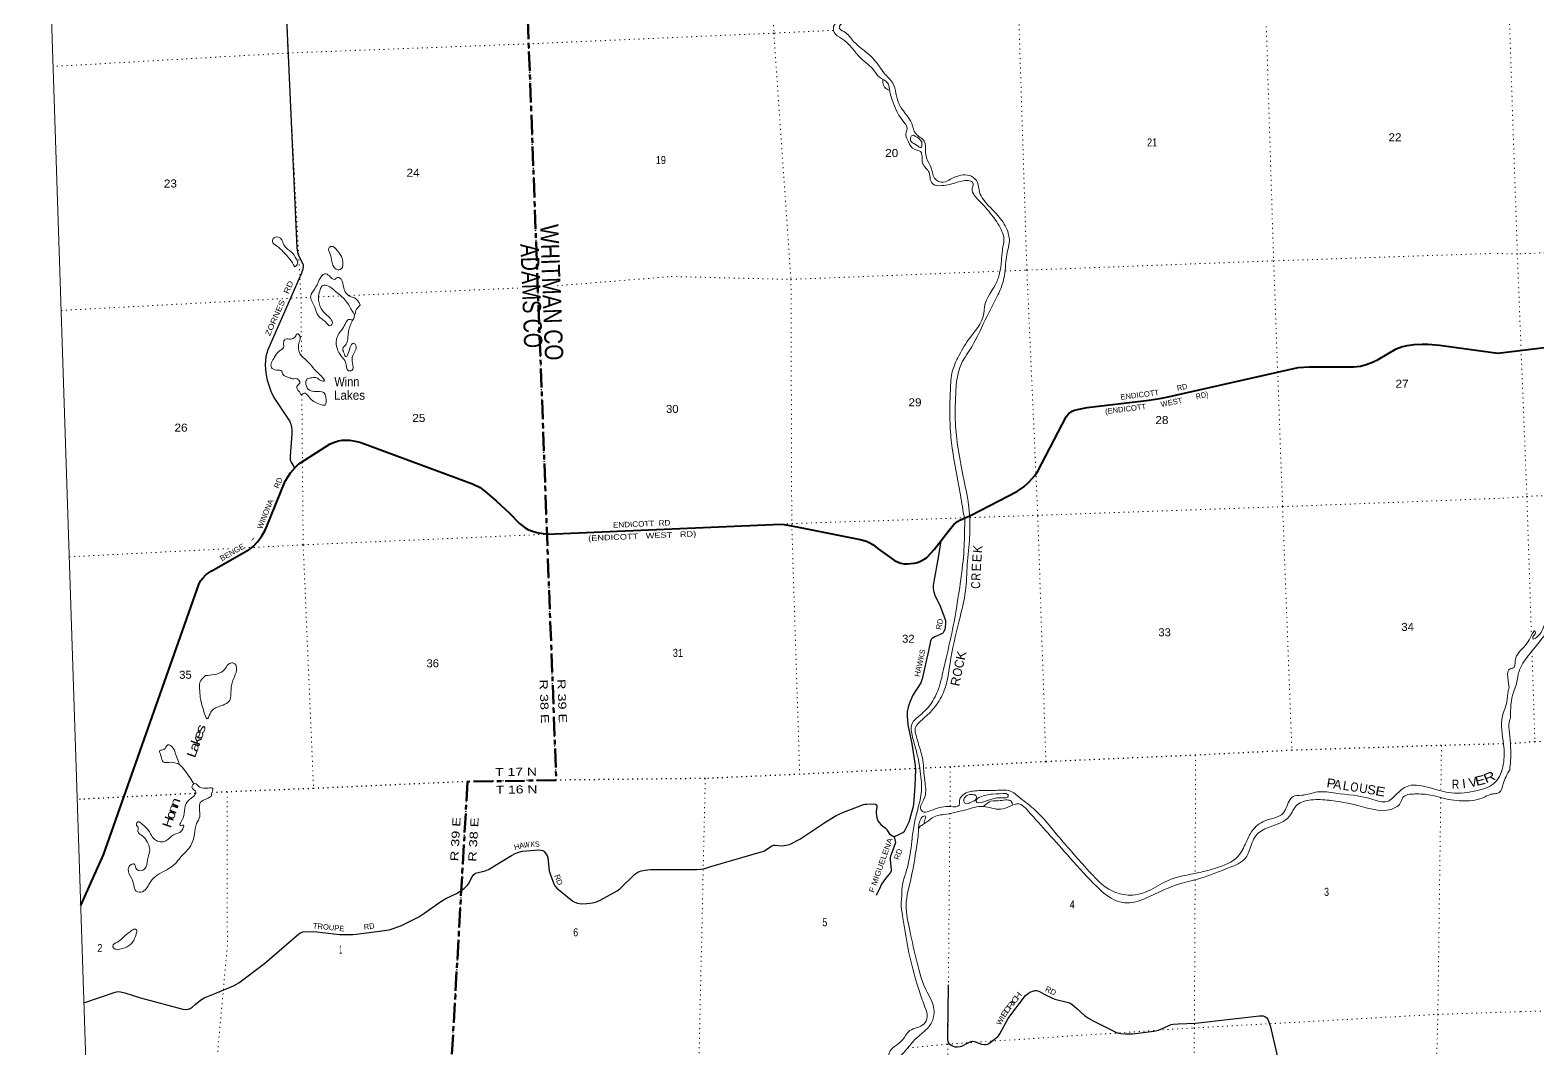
# Model space of a CAD drawing. Header units: feet. Extents: x 751810 to 1010326, y -353855 to -161247.
# Drawn here: x 751810 to 784770, y -207545 to -185271 of the extents above; entities that cross this region are included whole.
import ezdxf
from ezdxf.enums import TextEntityAlignment as Align

# ---------------------------------------------------------------- set-up
doc = ezdxf.new("R2010")
doc.units = ezdxf.units.FT
doc.header["$LTSCALE"] = 70
doc.linetypes.add('DOTTED', pattern=[1.5, 0.3, -1.2])
doc.linetypes.add('LONG_DASH_SHORT_DASH', pattern=[9.9, 6, -1.2, 1.5, -1.2])
for name, color, linetype, lineweight in [('11', 7, 'LONG_DASH_SHORT_DASH', 60), ('26', 7, 'Continuous', 40), ('29', 7, 'Continuous', 25), ('39', 7, 'Continuous', 13), ('4', 7, 'Continuous', 13), ('6', 7, 'DOTTED', 25), ('7', 7, 'DOTTED', 13)]:
    doc.layers.add(name, color=color, linetype=linetype, lineweight=lineweight)
for name, color, linetype in [('12', 7, 'Continuous'), ('27', 7, 'Continuous'), ('30', 7, 'Continuous'), ('41', 7, 'Continuous')]:
    doc.layers.add(name, color=color, linetype=linetype)

msp = doc.modelspace()

# ---------------------------------------------------------------- linework, layer by layer
at = {"layer": '11'}
msp.add_lwpolyline([(762144.82, -170505.4), (763310.56, -201669.88), (761370.87, -201703.89), (761015.41, -207920.15), (760995.91, -216405.26)], dxfattribs=at)
at = {"layer": '26'}
for points in [[(783896.74, -192336.06), (786238.76, -192052.74), (786433.9, -191980.91), (786644.93, -191826.12), (788940.51, -189236.62), (789235.3, -188980.89), (789394.06, -188869.47), (789651.3, -188727.46), (789833.14, -188660.89), (789992.81, -188607.64), (790210.13, -188554.38), (790445.69, -188524.65), (792263.92, -188466.1)], [(752916.31, -204409.14), (753189.1, -203802.51), (753412.73, -203306.05), (755494.57, -197388.94), (755532.95, -197312.23), (755581.82, -197252.01), (755660.34, -197176.55), (755767.13, -197098.65), (756598, -196628.01), (756641.4, -196595.77), (756691.74, -196555.69), (756781.02, -196462.63), (756868.43, -196341.88), (756949.77, -196200.97), (756978.35, -196141.43), (757387.24, -195131.78), (757446.81, -195031.28), (757501.68, -194953.94), (757607.07, -194825.69), (757661.18, -194777.11), (757719.64, -194735.39), (758370.97, -194319.35), (758461.77, -194278.84), (758548.07, -194250.05), (758630.25, -194233.61), (758700.44, -194233.02), (758790.51, -194237.72), (758950.31, -194267.34), (759041.17, -194287.06), (761478.39, -195187.55), (761644.34, -195267.7), (761757.51, -195358.06), (761997.3, -195565.73), (762286.66, -195832.61), (762508.85, -196060.83), (762630.54, -196155.83), (762692.18, -196188.72), (762767.61, -196219.74), (762889.42, -196254.51), (763118.8, -196291.91), (768053.46, -196078.04), (768237.52, -196075.65), (768292.52, -196078.39), (768609.2, -196135.28), (769955.3, -196407.25), (770090.76, -196445.71), (770167.95, -196482.71), (770230.47, -196519.72), (770347.77, -196615.32), (770709.04, -196864.39), (770783.68, -196903), (770842.74, -196927.18), (770906.43, -196941.16), (770979.96, -196940.48), (771132.44, -196928.83), (771174.26, -196920.46), (771206.4, -196908.27), (771271.83, -196879.19), (771366.66, -196834.26), (771403.77, -196808.99), (771430.37, -196784.85), (771571.37, -196626.5), (771926.37, -196165.16), (772011.8, -196073.6), (772081.65, -196016.54), (772135.07, -195983.14), (772381.72, -195874.55), (773396.23, -195353.25), (773530.14, -195257.42), (773644.72, -195152.09), (773776.69, -195006.61), (773840.18, -194915.97), (774458.82, -193727.88), (774508.48, -193664.16), (774586.2, -193604.52), (774643.73, -193583.97), (774703.11, -193566.94), (774915.09, -193525.67), (776273.2, -193358.54), (776499.53, -193327.72), (776619.47, -193304.01), (779533.64, -192646.5), (779767.85, -192631.37), (779986.82, -192632.2), (780748.2, -192634.24), (780895.84, -192619.77), (781016.21, -192583.59), (781154.71, -192533.43), (781276.81, -192472.73), (781671.21, -192239.92), (781791.64, -192192.16), (781916.54, -192163.64), (782066.95, -192142.82), (782241.32, -192135.79), (782366.92, -192134.59), (782623.57, -192160.93), (783896.74, -192336.06)]]:
    msp.add_lwpolyline(points, dxfattribs=at)
at = {"layer": '29'}
for points in [[(757213.65, -180639.29), (757640.3, -190031.68), (757657.13, -190124.95), (757685.22, -190212.08), (757764.51, -190369.38), (757775.24, -190404.3), (757775.29, -190433.71), (757767.19, -190500.99), (757739.45, -190587.92), (757002.33, -192262.65), (756961.89, -192405.37), (756949.07, -192586.74), (756959.21, -192770.67), (756990.32, -192926.59), (757071.96, -193162.82), (757136.55, -193300.09), (757483.16, -193829.89), (757509.51, -193888.04), (757522.44, -193949.93), (757530.98, -194008.91), (757528.54, -194101.06), (757490.72, -194587.75), (757490.98, -194634.53), (757496.09, -194664.3), (757504.14, -194689.82), (757514.88, -194718.02), (757535.01, -194754.28), (757592.26, -194838.99)], [(771718.62, -196435.14), (771659.8, -196799.31), (771564.01, -197326.2), (771552.76, -197417.37), (771552.76, -197481.84), (771563.5, -197554.36), (771584.11, -197624.22), (771711.05, -197877.19), (771817.32, -198179.08), (771821.21, -198205.72), (771821.21, -198236.61), (771810.47, -198325.26), (771802.4, -198367.06), (771786.31, -198421.96), (771771.54, -198447.47), (771753.02, -198465.13), (771584.82, -198535.95), (771550.08, -198554.91), (771525.92, -198575.06), (771508.47, -198596.55), (771493.39, -198633.07), (771449.13, -198845.99), (771313.86, -199453.4), (771297.76, -199499.06), (771279.89, -199542.16), (771109.05, -199810.72), (771037.37, -199966.43), (771002.04, -200071.63), (770983.68, -200173.26), (770983.68, -200269.96), (770996.49, -200457.04), (771087.92, -200876.31), (771160.72, -201346.48), (771163.53, -201435.7), (771146.97, -201798.66), (771117.9, -202202.57), (771113.11, -202247.33), (771032.98, -202539.82), (771025.28, -202566.53), (771017.23, -202587.33), (770919.25, -202790.13), (770906.09, -202805.26), (770884.35, -202822.36), (770854.81, -202838.49), (770777.78, -202871.04), (770700.96, -202909.73)], [(768898.8, -202782.15), (769183.15, -202594.72), (769432.09, -202445.65), (769587.78, -202373.13), (769765.73, -202305.64), (770028.02, -202203.91), (770056.2, -202198.54), (770096.95, -202194.38), (770250.82, -202190.48), (770281.69, -202194.52), (770301.82, -202203.91), (770307.5, -202209.22), (770317.93, -202222.71), (770317.93, -202252.26), (770305.85, -202357.02), (770306.26, -202384.74), (770312.56, -202448.34), (770320.61, -202488.63), (770334.03, -202535.64), (770344.77, -202558.47), (770372.11, -202598.91), (770406.51, -202637.71), (770509.51, -202720.5), (770532.68, -202741.79), (770540.73, -202753.21), (770580.3, -202821.58), (770599.78, -202844.53), (770623.94, -202864.68), (770700.96, -202909.73)], [(752986.55, -206536.05), (753668.61, -206303.62), (753729.96, -206293.35), (753783.65, -206296.03), (753877.22, -206320.53), (754218.51, -206432.92), (755144.61, -206677.45), (755209.04, -206685.51), (755261.98, -206680.83), (755305.68, -206664.02), (755351.31, -206637.16), (755419.3, -206578.01), (755533.84, -206481.37), (755595.58, -206443.77), (755651.16, -206418.84), (755868.92, -206330.62), (756258.62, -206164.43), (756323.05, -206132.19), (756371.03, -206100.06), (756934.11, -205682.38), (757685.06, -205034.02), (757716.22, -205009.44), (757769.91, -204987.95), (757837.76, -204981.75), (758074.09, -204987.87), (758571.91, -205041.83), (758728.22, -205047.05), (758862.44, -205044.36), (758936.03, -205036.65), (759555, -204955.73), (759657.01, -204939.61), (759771.1, -204906.59), (759925.45, -204848.29), (760060.05, -204786.31), (760303.94, -204657.58), (760440.84, -204571.63), (760768.31, -204334.7), (760899.87, -204257.37), (761127.51, -204148.1), (761294.47, -204039.8), (761326.68, -204012.94), (761364.97, -203974.66), (761396.47, -203929.67), (761458.49, -203806.89), (761509.22, -203733.6), (761547.76, -203703.77), (761758.51, -203652.05), (761828.65, -203623.47), (762333.77, -203314.74), (762413.84, -203276.97), (762494.37, -203247.43), (762572.22, -203225.94), (762659.27, -203213.71), (762929.24, -203196.4), (762977.56, -203199.08), (763009.77, -203207.14), (763032.59, -203217.88), (763052.72, -203236.69), (763084.93, -203279.66), (763109.09, -203321.3), (763123.71, -203365.35), (763154.73, -203650.34), (763181.99, -203743.09), (763259.42, -203940.43), (763286.26, -203988.77), (763321.93, -204032.04), (763675.49, -204313.78), (763715.76, -204335.27), (763775.07, -204357.43), (763855.34, -204372.88), (763981.51, -204370.19), (764104.99, -204354.08), (764192.59, -204328.7), (764271.42, -204294.98), (764644.54, -204088.16), (764701.22, -204043.52), (765028.81, -203724.58), (765095.51, -203682.57), (765169.07, -203656.48), (765253.89, -203636.91), (765368.36, -203625.22), (766384, -203623.47), (766468.88, -203615.51), (766561.17, -203599.3), (766691.52, -203559.45), (767820.13, -203231.31), (767861.74, -203216.54), (767882.75, -203204.54), (768026.83, -203107.75), (768059.04, -203094.33), (768085.8, -203090.47), (768246.3, -203104.56), (768295.27, -203102.39), (768338.22, -203094.32), (768402.64, -203078.21), (768441.32, -203063.32), (768632.59, -202957.62), (768898.8, -202782.15)], [(770700.96, -202909.73), (770721.95, -203005.02), (770725.97, -203031.88), (770722.81, -203058.01), (770674.09, -203180.27), (770617.26, -203330.03), (770609.12, -203367.49), (770609.2, -203405.24), (770628.31, -203558.64), (770632.02, -203622.81), (770629.34, -203653.7), (770623.97, -203672.5), (770615.76, -203686.03), (770511.36, -203821.81), (770423.98, -203943.79), (770395.9, -203992.15), (770301.2, -204190.21)], [(771881.08, -206144.01), (771865.31, -207263.06), (771862.45, -207337.67), (771868.18, -207383.58), (771900.33, -207435.65), (771944.7, -207467.25), (771987.65, -207488.74), (772027.92, -207499.48), (772084.25, -207501.6), (772143.34, -207496.8), (772180.92, -207483.36), (772284.4, -207427.95), (772358.1, -207389.35), (772379.57, -207382.63), (772409.2, -207380.41), (772454.73, -207386.67), (772605.07, -207444.04), (772664.12, -207453.82), (772697.68, -207453.82), (772735.18, -207444.78), (772764.79, -207428.3), (772947.33, -207292.65), (772978.37, -207261.11), (773010.41, -207220.13), (773191.61, -206884.38), (773224.95, -206833.29), (773572.8, -206378.05), (773605.02, -206348.51), (773633.62, -206330.76), (773684.21, -206300.16), (773731.18, -206281.35), (773770.11, -206270.61), (773810.09, -206269.81), (773841.25, -206275.98), (773878.82, -206292.09), (773975.47, -206348.51), (774175.13, -206446.15), (774213.04, -206461.33), (774508.33, -206535.19), (774562.43, -206557.38), (774592.89, -206578.17), (774691.33, -206661.02), (774859.65, -206816.11), (774948.57, -206877.67), (775050.99, -206934.32), (775561.97, -207186.57), (775602.23, -207200), (775654.89, -207209.5), (775755.24, -207218.81), (775909.28, -207217.18), (776378.03, -207157.03), (776479.43, -207134.16), (776579.35, -207095.24), (776718.7, -207027.25), (776753.84, -207014.66), (776799.48, -207006.6), (776906.05, -206998.3), (777285.9, -206982.63), (778683.93, -206823.95), (778764.46, -206826.63), (778798.99, -206835.41), (778842.31, -206866.92), (778866.47, -206904.53), (778916.52, -207036.16), (779763.06, -210686.52)]]:
    msp.add_lwpolyline(points, dxfattribs=at)
at = {"layer": '39'}
for points in [[(769588.44, -170268.59), (769737.85, -170546.51), (769669.11, -170679.21), (769474.79, -170924.01), (769324.02, -171292.41), (769242.42, -171469.74), (769166.95, -171650.92), (769179.37, -171960.52), (769211.33, -172323.94), (769224.27, -172504.72), (769144.64, -172754.44), (768900.14, -173149.55), (768539.26, -173402.93), (767988.54, -173695.7), (767761.78, -174003.79), (767688.22, -174255.36), (767582.48, -174505.8), (767446.93, -174694.66), (767313.02, -174943.85), (767356.86, -175226.43), (767467.59, -175382.41), (767617.42, -175646), (767847.06, -175740.36), (767987.38, -175875.4), (768279.03, -176181.41), (768467.06, -176371.5), (768810.94, -176454.7), (769058.27, -176534.49), (769293.4, -176683.04), (769521.29, -176638.58), (769675.84, -176557.88), (769847.36, -176657.86), (770303.76, -176814.46), (770688.05, -177053.54), (770959.01, -177263.5), (771034.15, -177515.04), (771013.68, -177797.37), (770950.48, -177986.27), (770718.92, -178191.84), (770336.77, -178475.98), (769931.98, -178666.15), (769574.48, -179044.22), (769228.56, -179478.33), (769099.38, -179828.02), (769139.96, -180064.4), (769328.58, -180276.62), (769573.39, -180559.75), (769932.99, -180851.83), (770355.75, -181027.47), (770646.06, -181061.81), (770699.57, -181108.65), (770734.67, -181365.31), (770769.76, -181547.5), (770916.41, -181619.97), (771047.86, -181650.6), (771154.92, -181893.22), (771258.77, -182461.97), (771271.03, -182765.54), (771174.39, -182907.05), (770971.93, -183148.05), (770820.81, -183355.45), (770731.64, -183402.16), (770520.03, -183379.76), (770331.88, -183481.5), (770160.47, -183755.87), (770144.71, -183989.76), (770149.73, -184174.79), (770110.69, -184439.5), (770030.13, -184655.04), (769747.24, -184894.21), (769546.06, -184960.08), (769468.9, -185078.92), (769390.65, -185157.54), (769384.86, -185314.68), (769549.33, -185451.07), (769971.09, -185886.36), (770261.81, -186158.18), (770376.24, -186301.98), (770550.25, -186420), (770603.63, -186609.74), (770654.94, -186797.53), (770873.78, -187234.33), (770979.58, -187430.69), (770954.47, -187542.07), (771009.31, -187711.65), (771146.48, -187878.98), (771272.34, -187925.86), (771308.78, -188083.86), (771327.85, -188194.03), (771461.66, -188385.6), (771487.84, -188535.84)], [(768400.51, -176103.99), (768546.09, -176099.65), (768744.96, -176170.7), (769069.13, -176194.06), (769509.13, -176264.57), (769716.9, -176367.58), (769801.69, -176455.83), (770135.71, -176619.8), (770524.6, -176806.42), (771141.04, -177306.84), (771168.55, -177654.27), (771130.82, -177967.26), (770991.2, -178154.21), (770587.13, -178445), (770086.99, -178750.48), (769837.96, -178904.2), (769593.18, -179214.78), (769297.55, -179577.07), (769225.25, -179874.9), (769363.08, -180140.83), (769764.37, -180488.12), (770063.72, -180781.85), (770611.13, -180885.65), (770940.84, -180890.74), (771007.15, -180816.47), (771105.07, -180870.15), (771418.96, -181107.13), (771511.96, -181350.13), (771498.24, -181437.04), (771419.1, -181334.55), (771253.37, -181077.43), (771033.5, -180972.74), (770836, -181026.43), (770803.18, -181075.63), (770840.93, -181281.9), (770851.7, -181456.7), (770940.76, -181480.44), (771057.83, -181499.38), (771216.23, -181708.4), (771301.38, -182106.58), (771335.31, -182542.39), (771355.86, -182781.34), (771260.25, -182961.06), (771012.86, -183249.57), (770800.42, -183492.86), (770615.47, -183564.33), (770442.84, -183645.52), (770316.51, -183803.94), (770251.48, -184073.39), (770217.93, -184392.3), (770205.04, -184583.85), (770095.97, -184711.61), (769838.65, -185004.43), (769661.78, -185077.68), (769566.43, -185118.52), (769503.97, -185186.65), (769498.82, -185218.99), (769595.55, -185302.89), (769812.4, -185518.36), (770271.6, -185926.46), (770480.32, -186212.6), (770667.05, -186428.89), (770797.69, -186874.14), (771080.84, -187311.2), (771169.28, -187534.2), (771356.71, -187702.17), (771384.52, -187912.73), (771406.74, -188065.08), (771507.12, -188283.73), (771602.3, -188532.71), (771692.29, -188590.63), (772017.1, -188489.19), (772386.26, -188467.04), (772518.48, -188600.28), (772564.43, -188812.37), (772649.23, -188975.09), (772964.11, -189322.73), (773167.62, -189639.19), (773215.48, -189921.66), (773170.84, -190128.17), (773140.31, -190336.3), (773118.85, -190582.43), (773077.8, -190772.74), (772966.96, -191057.53), (772728.44, -191524.93), (772392.86, -192192.21), (772171.69, -192558.51), (772079.31, -192856.88), (772041.05, -193298.69), (772034.23, -193787.95), (772079.51, -194346.22)], [(801251.51, -185713), (801176.26, -185868.52), (801175.61, -186212.69), (801195.63, -186755.41), (801235.11, -186854.7), (801263.87, -187054.98), (801218.42, -187078.66), (801218.62, -187084.69), (801248.59, -187200.4), (801393.11, -187678.52), (801509.69, -187920.09), (801607.45, -188140.17), (801634.19, -188400.9), (801658.54, -188528.87), (801758.58, -188756.92), (801950, -189497.09), (801947.64, -189607.86), (801870.66, -189711.11), (801576.19, -189864), (800977.96, -190192.25), (800375.38, -190510.58), (799672.67, -190840.36), (799391.66, -190974.69), (799063.14, -191070.37), (798390.22, -191268.33), (797915.04, -191427.36), (797578.36, -191458.92), (797069.9, -191645.25), (796598.67, -191741.76), (796144.59, -191749.13), (795296.07, -191683.36), (794761.06, -191675.37), (794350.94, -191795.97), (793864.18, -191909.11), (793650.37, -192129.7), (793501.61, -192432.62), (793499.36, -192728.55), (793631.53, -192955.5), (793720.59, -193216.13), (793794.17, -193616.15), (793850.12, -194272.36), (793867.26, -194789.01), (793741.12, -195107.26), (793228.54, -195714.36), (792662.67, -196291.07), (792545.79, -196464.09), (792522.68, -196615.82), (792551.1, -196806.05), (792547.99, -197075.85), (792473.06, -197362.17), (792221.08, -197704.81), (791823.54, -197841.08), (791331.77, -197863.83), (790448.05, -197706.67), (789743.05, -197603.83), (789490.97, -197580.19), (789289.92, -197458.21), (789156.99, -197390.27), (789008.6, -197401.35), (788440.96, -197742.65), (788425.85, -198135.61), (788634.77, -198555.18), (788802.21, -198815.16), (788852.6, -198940.24), (788782.84, -199079.47), (788583.61, -199315.67), (788247.4, -199361.3), (787725.8, -199151.6), (787087.83, -198766.72), (786797.83, -198508.9), (786352.31, -197986.67), (786076.62, -197857.17), (785736.33, -197840.55), (785488.53, -197945.57), (785187.23, -198195.3), (784680.6, -198800.19), (784443.68, -199112.14), (784341.18, -199355.12), (784301.93, -199565.76), (784242.94, -199726.76), (784168.67, -200312.36)], [(770452.8, -186350.33), (770465.32, -186474.65), (770496.92, -186528.12), (770596.74, -186586.74)], [(771302.77, -187797.83), (771300.65, -187719.39), (771234.26, -187642.71), (771091.79, -187576.16), (771057.06, -187629.44), (771077.48, -187715.42), (771198.08, -187790.62), (771279.71, -187836.7), (771302.77, -187797.83)], [(771487.84, -188535.84), (771550.86, -188636.76), (771740.66, -188669.82), (772078.33, -188598.21), (772348.77, -188566.68), (772420.2, -188606.99), (772405.62, -188736.2), (772449.76, -188881.91), (772594.8, -189042.99), (772860.34, -189349.71), (773053.98, -189672.48), (773093.78, -189806.24), (773063.05, -190080.8), (773043.27, -190314.8), (773004.45, -190587.56), (772914.55, -190829.52), (772664.6, -191393.84), (772664.65, -191395.85), (772370.9, -191975.45), (772108.93, -192393.17), (771973.18, -192722.92), (771926.24, -193140.82), (771918.19, -193807.21), (771951.53, -194295.37), (772113.83, -195240.9), (772200.09, -195753.77), (772240.06, -195968.03)], [(757597.26, -190446.58), (757657.71, -190378.51), (757630.89, -190278.61), (757516.03, -190118.72), (757367.84, -189989.94), (757322.56, -189876.45), (757266.49, -189809.55), (757141.88, -189808.93), (757105.91, -189890.42), (757194.93, -189986.6), (757343.17, -190117.4), (757484.14, -190276.58), (757597.26, -190446.58)], [(758644.94, -190397.85), (758631.24, -190263.38), (758523.98, -190087.19), (758393, -190000.19), (758337.7, -190035.92), (758369.53, -190171.91), (758430.29, -190411.76), (758533.48, -190511.59), (758626.93, -190474.82), (758644.94, -190397.85)], [(759024.65, -191283.11), (758897.73, -191123.55), (758802.43, -191091.93), (758664.71, -190904.49), (758605.36, -190716.93), (758532.04, -190680.69), (758456.77, -190720.98), (758350.22, -190645.4), (758250.51, -190599.82), (758131.51, -190731.87), (758028.48, -190933.94), (757942.15, -191085.23), (758022.67, -191312.47), (758110.67, -191519.38), (758289.79, -191677.51), (758359.7, -191735.98), (758410.77, -191692.32), (758373.52, -191578.62), (758212.58, -191424.01), (758118.12, -191201.18), (758113.11, -191090.62), (758153.25, -190940.59), (758193.29, -190861.01), (758265.31, -190848.98), (758488.01, -190983.78), (758698.18, -191175.28), (758821.89, -191365.12), (758868.31, -191446.37), (758907.55, -191485.55), (758929.47, -191404.45), (758966.09, -191347.09), (759024.65, -191283.11)], [(758854.93, -191619.82), (758883.79, -191572.74), (758903.1, -191486.46)], [(758854.93, -191619.82), (758767.98, -191600.05), (758734.72, -191633.16), (758657.94, -191766.08), (758561.24, -191905.58), (758504.49, -192035.93), (758521.72, -192226.66), (758614.99, -192405.25), (758704.88, -192533.62), (758772.15, -192716.94), (758844.33, -192710.95), (758858.1, -192551.58), (758863.66, -192386.39), (758925.61, -192151.23), (758876.38, -192114.34), (758806.43, -192202.79), (758756.42, -192359.13), (758719.74, -192414.47), (758667.02, -192323.33), (758646.44, -192231.31), (758702.71, -192157.32), (758739.01, -192087.9), (758757.99, -191972.66), (758770.95, -191857.59), (758805.72, -191731.86), (758854.6, -191619.74)], [(757731.44, -193244.48), (757818.92, -193209.89), (757913.91, -193303.9), (758132.81, -193446.86), (758256.01, -193469.66), (758273.47, -193298.11), (758228.51, -193196.7), (758014.89, -193174.35), (757888.81, -193119.43), (757836.8, -192979.96), (757868.75, -192898.59), (757970.51, -192871.66), (758076.99, -192870.76), (758161.13, -192934.88), (758239.55, -192936.77), (758193.19, -192857.53), (757998.87, -192657.55), (757851.76, -192494.51), (757715.41, -192357.35), (757672.89, -192197.5), (757690.25, -192096.4), (757708.9, -191969.09), (757655, -191908.17), (757602.58, -191976.02), (757503.48, -192027.03), (757394.99, -192027.98), (757352.34, -192085.49), (757347.69, -192210.4), (757253.38, -192289.46), (757152.39, -192419.01), (757084.21, -192646.28), (757192.27, -192703.71), (757309.45, -192726.68), (757331.33, -192792.5), (757492.37, -192876.66), (757543.17, -192897.41), (757601.13, -192885.76), (757704.54, -192993.64), (757673.06, -193018.65), (757640.07, -193061.81), (757722.86, -193224.59), (757731.44, -193244.48)], [(772079.51, -194346.22), (772201.88, -195005.03), (772324.03, -195655.8), (772352.19, -195952.89)], [(772240.06, -195968.03), (772231.83, -196479.46), (772177, -197125), (772078.37, -197785.81), (771958.08, -198463.32), (771790.81, -199186.4), (771667.4, -199674.8), (771491.72, -200013.69), (771227.66, -200280.53), (771089.12, -200433.24), (771077.92, -200612.67), (771134.88, -200860.68), (771213.29, -201158.42), (771289.29, -201663.53), (771295.78, -201902.85), (771212.42, -202311.68), (771133.01, -202643.91), (771084.44, -203001.47), (770987.53, -203577.72), (770864.35, -204074.17), (770862.2, -204217.12), (770852.18, -204366.33), (770881.63, -204637.23), (770998.85, -205328.39), (771236.85, -206249.71), (771363.14, -206608.53), (771417.77, -206844.53), (771345.77, -207005.49), (771044.15, -207146.56), (770859.32, -207370.98), (770594.89, -207623.73), (770587.42, -207793), (770656.56, -208119.17), (770763.79, -208442.28), (770940.16, -208721.25), (771037.67, -208982.24), (771044.72, -209316.14), (770992.89, -209701.97), (770772.44, -210168.87), (770743.06, -210419.24), (770692.31, -210770.82), (770572.95, -211037.73), (770608.19, -211151.49), (770533.97, -211304.46), (770291.32, -211397.63), (769950.94, -211517.61), (769713.67, -211586.48), (769484.11, -211643.06), (769258.2, -211834.39), (768880.51, -212208.98), (768531.27, -212669.34), (768225.29, -213094.3), (768112.49, -213306.7), (767921.26, -213517.2), (767541.85, -213976.37), (767492.21, -214146.79), (767468.02, -214217.89), (767371.38, -214359.4), (767118.33, -214587.69), (766896.54, -214708.47), (766767.99, -214858.9), (766671.79, -215090.96), (766521.62, -215481.48), (766350.66, -215846.41), (766310.74, -216004.48), (766334.96, -216226.48)], [(772352.19, -195952.89), (772347.09, -196357.57), (772297.02, -196956.68), (772258.35, -197531.34), (772117.39, -198187.27), (771919.59, -199118.48), (771811.55, -199654.77), (771622.62, -200024.21), (771400.14, -200267.77), (771217.86, -200437.78), (771156.44, -200544.11), (771165.19, -200644.51), (771221.01, -200850.28), (771314.35, -201179.82), (771340.54, -201404.52), (771347.61, -201517.03), (771373.64, -201735.69), (771354.69, -202074.33), (771282.71, -202309.76), (771307.84, -202347.31), (771548.16, -202316.6), (771930.17, -202249.82), (772120.12, -202214.45), (772129.22, -202105.52), (772236.07, -201969.77), (772543.62, -201898.98), (772919.3, -201894.77), (773227.08, -201906.49), (773448.15, -202055.43), (773783.11, -202328.05), (774272.29, -202878.24), (774902.77, -203599.66), (775474.98, -204099.27), (775867.17, -204185.17), (776254.5, -204092.08), (776672.48, -203869.35), (777360.96, -203691.56), (777722.08, -203595.16), (778215.38, -203334.14), (778390.09, -203033.52), (778523.84, -202778.29), (778801.25, -202559.4), (779204.69, -202393.41), (779355.26, -202091.44), (779419.89, -202029.29), (779607.99, -202000.01), (779953.7, -201928.18), (780352.34, -201955.54), (781115.32, -202079.62), (781480.53, -202134.06), (781690.98, -201965.29), (781949.62, -201795.21), (782413, -201838.92), (782880.25, -201950.94), (783449.46, -201895.16), (783840.52, -201717.43), (784014.79, -201326.25), (784020.97, -200887.34), (783994.08, -200266.17), (784092.16, -199955.56), (784121.87, -199717.26), (784145.39, -199644.88)], [(792600.65, -196057.7), (792539.26, -196146.33), (792529.02, -196201.01), (792428.47, -196321.16), (792401.01, -196462.97), (792414.89, -196760.37), (792441.83, -197087.5), (792323.26, -197331.03), (792055.49, -197621.88), (791716.26, -197697.81), (791220.68, -197666.34), (790244.33, -197504.28), (789809.81, -197374.14), (789591.73, -197405.69), (789378.89, -197292.17), (789358.48, -197282.8), (789218.99, -197259.36), (789088.73, -197271.84), (788585.57, -197435.85), (788281.13, -197651.47), (788184.44, -197948.59), (788276.84, -198249.35), (788544.33, -198677), (788691.36, -198867.23), (788724.95, -198970.74), (788630.49, -199092.69), (788434.36, -199240.23), (788191.46, -199190.12), (788041.2, -199144.91), (788007.33, -199093.73), (787863.09, -199048.32), (787820.99, -199051.76), (787608.23, -198879.87), (787182.15, -198640.75), (787030.83, -198503), (786599.29, -198038.66), (786171.55, -197749.29), (785881, -197656.52), (785508.57, -197701.37), (785063.22, -197972.09), (784873.55, -198375.02), (784785.52, -198508.82), (784659.2, -198579.53), (784663.76, -198535.1), (784715.11, -198446.81), (784703.6, -198402.93), (784651.39, -198465.08), (784472.1, -198756.96), (784276.82, -199051.39), (784220.17, -199222.37), (784210.13, -199222.71), (784145.39, -199644.88)], [(755645.67, -199382.79), (755520.64, -199531.86), (755517.69, -199719.12), (755534.7, -199901.8), (755586.07, -200091.6), (755643.24, -200273.19), (755678.96, -200330.58), (755742.23, -200218.16), (755917.02, -200068.48), (756174.31, -199922.58), (756200.54, -199704.51), (756255.97, -199451.41), (756321.35, -199268.49), (756287.41, -199128.54), (756218.42, -199104.26), (756034.08, -199272.31), (755835.57, -199362.26), (755645.67, -199382.79)], [(784154.56, -201441.18), (784173.37, -201245.45), (784148.86, -200638.31), (784147.95, -200382.73), (784168.79, -200311.95)], [(755065.37, -201322.32), (754874.77, -201280.35), (754719.82, -201272.5), (754667.86, -201135.05), (754646.79, -201024.93), (754732.54, -201000.45), (754818.27, -200901.5), (754932.42, -200960.78), (754992.95, -201118.12), (755051.17, -201265.2), (755064.18, -201321.06)], [(755392.78, -201760.21), (755306.07, -201622.79), (755193.11, -201458.83), (755062.72, -201319.49)], [(766512.08, -216219.96), (766536.92, -215823.21), (766728.43, -215326.9), (766826.02, -214998.19), (766944.53, -214848.04), (767180.71, -214738.95), (767392.94, -214487.62), (767684.44, -214121.41), (768151.16, -213547.15), (768343.59, -213380.89), (768354.49, -213338.33), (768347.76, -213312.35), (768458.94, -213114.09), (768596.54, -212852.72), (768960.48, -212416.11), (769246.72, -212078.23), (769297.72, -211958.09), (769429.1, -211837.77), (769597.34, -211817.08), (769934.47, -211725.36), (770255.2, -211547.55), (770608.45, -211457.4), (770668.03, -211357.16), (770787.28, -211086.22), (770880.95, -210687.18), (770915.04, -210313.92), (771069.83, -209945.41), (771226, -209405.79), (771239.25, -209079.38), (771120.03, -208758.61), (770874.12, -208360.78), (770753.03, -207971.63), (770739.28, -207835.14), (770865.39, -207668.68), (771195.05, -207301.43), (771452, -207069.01), (771560.46, -206844.66), (771523.23, -206509.57), (771419.27, -206307.12), (771198.83, -205663.06), (771039.01, -204956.97), (770959.75, -204405.66), (771069.95, -203800.88), (771184.86, -203147.67), (771230.23, -202745.92), (771237.38, -202639.05), (771278.45, -202523.21), (771344.92, -202454.98), (771383.19, -202457.96), (771361.6, -202551.13), (771358.84, -202597.5), (771489.46, -202523.49), (771782.09, -202420.91), (772265.59, -202317.15), (772643.48, -202246.45), (773024.86, -202304.47), (773236.03, -202236.32), (773413.55, -202187.2), (773630.93, -202348.31), (774057.85, -202825.72), (774548.99, -203373.84), (775136.85, -204005.86), (775554.96, -204306.4), (775839.57, -204352.97), (776216.42, -204244.07), (776849.96, -203967.15), (777396.42, -203813.36), (778029.15, -203580.74), (778375.33, -203378.08), (778477.87, -203157.92), (778636.3, -202849.69), (778919.31, -202689.01), (779333.28, -202466.38), (779507.24, -202212.07), (779813.76, -202103.07), (780207.83, -202110.43), (780236.05, -202113.68), (780831.88, -202224.22), (781668.93, -202263.76), (781763.03, -202176.66), (781817.93, -202052.39), (782083.04, -201972.7), (782423.28, -201995.62), (782874.3, -202102.05), (783334.81, -202113.64), (783554.45, -202061.35), (783745.15, -201979.67), (783851.25, -201964.69), (783926.96, -201940.49), (784012.3, -201753), (784154.56, -201441.18)], [(755777.48, -201962.14), (755804.87, -201860.76), (755518.52, -201824.29), (755409.8, -201742.73), (755343.71, -201825.04), (755433.06, -201933.3), (755377.28, -202025.39), (755218.71, -202180.66), (755174.4, -202399.23), (755105.34, -202594.33), (755080.93, -202657.39), (755153.27, -202657.43), (755128.22, -202770.82), (754939.85, -202864.51), (754776.67, -202997.77), (754542.91, -202973.96), (754400.96, -202778.59), (754260.38, -202633.49), (754166.59, -202583.73), (754131.75, -202632.98), (754170.08, -202712.44), (754165.96, -202782.99), (754289.99, -202910.43), (754388.63, -203064.72), (754426.15, -203188.48), (754371.96, -203413.36), (754311.15, -203616.28), (754142.58, -203624.9), (754072.93, -203502.02), (754015.08, -203517.69), (753955.45, -203615.92), (754029.45, -203825.23), (754077.44, -203964.8), (754129.24, -204096.22), (754262.21, -204108.69), (754445.02, -203884.33), (754766.12, -203646.13), (754977.17, -203499.48), (755086.18, -203369.71), (755300.85, -203134.41), (755401.65, -202849.9), (755449.65, -202619.15), (755515.84, -202466.39), (755511.1, -202291.43), (755529.7, -202162.11), (755697.82, -202062.93), (755774.44, -201998.45), (755777.48, -201962.14)], [(772378.93, -202151.36), (772492.03, -202071.46), (772490.51, -202015.15), (772417.4, -201986.96), (772281.39, -202010.8), (772218.18, -202125.23), (772247.71, -202176.75), (772336.01, -202172.33), (772379.64, -202151.01)], [(773150.29, -201964.94), (772851.14, -201975.12), (772573.55, -202039.05), (772492.96, -202105.65), (772489.71, -202133.92), (772632.77, -202148.13), (772829.94, -202082.37), (773070.42, -202057.69), (773172.5, -202042.83), (773193.61, -202006.02), (773150.29, -201964.94)], [(772652.63, -202244.28), (772811.22, -202133.19), (773013.76, -202117.6), (773170.12, -202103.27), (773253.22, -202129.18), (773285.95, -202216.67)], [(771234.15, -202718.72), (771268.59, -202678.45), (771308.04, -202651.21), (771383.6, -202606.7)], [(754079.73, -204926.86), (753886.34, -205068.91), (753717.41, -205212.39), (753615.23, -205297.7), (753628.31, -205335.58), (753827.71, -205352.28), (754010, -205256.73), (754130.51, -205032.05), (754134.08, -204941.39), (754079.42, -204926.78)]]:
    msp.add_spline(points, degree=3, dxfattribs=at)
at = {"layer": '4'}
msp.add_lwpolyline([(751809.62, -170897.82), (783122.91, -169842.15), (814434.73, -168743.41), (845745, -167601.59), (877053.68, -166416.71), (908360.69, -165188.77), (939665.99, -163917.76), (970969.51, -162603.69), (1002271.19, -161246.56), (1010326.19, -344125.92), (978772.94, -345493.95), (947217.84, -346818.58), (915660.96, -348099.8), (884102.33, -349337.62), (852542.04, -350532.02), (820980.12, -351683.01), (789416.81, -352794.88), (757851.71, -353854.74)], close=True, dxfattribs=at)
msp.add_lwpolyline([(751809.62, -170897.82), (783122.91, -169842.15), (814434.73, -168743.41), (845745, -167601.59), (877053.68, -166416.71), (908360.69, -165188.77), (939665.99, -163917.76), (970969.51, -162603.69), (1002271.19, -161246.56), (1010326.19, -344125.92), (978772.94, -345493.95), (947217.84, -346818.58), (915660.96, -348099.8), (884102.33, -349337.62), (852542.04, -350532.02), (820980.12, -351683.01), (789416.81, -352794.88), (757851.71, -353854.74)], close=True, dxfattribs=at)
at = {"layer": '6'}
for p, q in [((784190.38, -200871.37), (784160.99, -200872.16)), ((755416.36, -201962.13), (752839.81, -202092.66))]:
    msp.add_line(p, q, dxfattribs=at)
for points in [[(763310.56, -201669.88), (763109.58, -196293.62), (762908.13, -190923.71), (762709.89, -185567.31), (762510.91, -180245.58), (762312.31, -174928.8), (762144.82, -170505.4)], [(815534.61, -199484.59), (814790.92, -199528.39), (811456.17, -199659.77), (809450.54, -199739.97), (806119.61, -199865.19), (803962.23, -199976.71), (800761.22, -200079.4), (798637.38, -200171.66), (795477.67, -200307.16), (793366.68, -200423.14), (790065.12, -200585.6), (787971.67, -200684.89), (784705.86, -200834.05), (784190.38, -200871.37)], [(784018.26, -200875.99), (782663.18, -200912.32), (779392.45, -201017.69), (777289.34, -201125.41), (774015.57, -201267.1), (771926.69, -201380.47), (771343.6, -201409.21)], [(771257.09, -201413.48), (768633.38, -201542.81), (766567.99, -201633.4), (763310.56, -201669.88), (761375.08, -201700.67), (758005.14, -201853.03), (756114.13, -201926.78), (755783.96, -201943.51)], [(760995.91, -216405.26), (761002.04, -213310.27), (761015.41, -207920.15), (761375.08, -201700.67)]]:
    msp.add_lwpolyline(points, dxfattribs=at)
at = {"layer": '7'}
for p, q in [((758113.14, -191104.15), (758600.97, -191082.43)), ((758784.23, -191074.27), (762472.24, -190910.05)), ((752664.62, -196787.87), (756156.28, -196608.91)), ((784640.92, -198854.32), (784705.86, -200834.05)), ((782663.18, -200912.32), (782649.89, -201892.65)), ((771926.69, -201380.47), (771918.85, -202249.08)), ((777289.34, -201125.41), (777277.57, -203707.17))]:
    msp.add_line(p, q, dxfattribs=at)
for points in [[(778230.03, -169997.03), (778430.87, -174310.32), (778635.35, -179626.11), (778826.75, -184978.47), (778993.63, -190315.41), (779189.65, -195689.79), (779392.45, -201017.69)], [(783697.96, -169822.35), (783759.7, -174135.02), (783956.14, -179449.63), (784140.25, -184816.98), (784321.43, -190156.25), (784529.78, -195466.43), (784629.02, -198491.81)], [(774015.57, -201267.1), (773837.41, -195884.18), (773599.43, -190519), (773425.92, -185085.64), (773199.68, -179782.52), (773036.98, -174377.04), (772839.96, -170167.65)], [(756746.83, -170681.88), (756960.13, -175107.68), (757215.91, -180462.32), (757445.58, -185780.22), (757730.11, -191121.2), (757741.33, -192381.47)], [(767692.34, -175693.75), (767878.81, -180022.35), (768067.18, -185336.56), (768442.3, -190720.14), (768459.11, -196081.29), (768633.38, -201542.81)], [(769364.28, -185275.82), (768067.18, -185336.56), (762703.79, -185571.01), (757445.58, -185771.62), (752310.52, -186065.63)], [(773126.42, -190537.45), (773599.43, -190519), (778993.63, -190315.41), (783821.62, -190152.31)], [(787965.79, -189983.49), (784319.75, -190166.37), (783821.62, -190152.31)], [(763329.2, -190859.53), (765826.18, -190658.71), (768442.3, -190720.14), (773011.26, -190541.94)], [(752486.67, -191399.26), (757730.11, -191121.2), (757941.74, -191111.78)], [(762862.39, -190892.68), (762906.69, -190890.71), (762945.73, -190887.83)], [(757749.03, -193245.53), (757778.24, -196525.78), (758005.14, -201853.03)], [(784005.77, -195505.25), (784529.78, -195466.43), (789865.34, -195230.86), (793567.98, -195102.33)], [(772354.02, -195930.01), (773821.23, -195880.6), (779189.65, -195689.79), (784005.77, -195505.25)], [(756488.35, -196591.89), (757778.24, -196525.78), (763108.14, -196293.62), (768460.57, -196061.13), (772238.5, -195933.9)], [(766567.99, -201633.4), (766426.68, -207981.03), (766362.16, -213455.1), (766397.49, -215745.23)], [(756114.13, -201926.78), (756120.94, -205289.68), (755848.37, -208279.82), (755675.61, -213690.43), (755648.99, -216583.03)], [(782647.68, -202055.83), (782583.51, -206791.34), (782441.44, -212295.71), (782399.95, -215681.13)], [(771917.55, -202393.1), (771872.01, -207439.94), (771847.58, -212836.44), (771827.06, -216041.34)], [(777276.93, -203848.8), (777262.17, -207087.53), (777175.43, -212483.72), (777150.62, -215860.59)], [(784392, -206732.23), (787576.14, -206637.46), (792982.25, -206347.17), (798459.73, -206026.27), (803983.23, -205880.92), (809486.72, -205798.64), (814841.94, -205583.56), (815751.33, -205541.41)], [(770995.59, -207527.45), (771853.99, -207442.45), (777240.08, -207088.13), (782583.51, -206791.34), (784392, -206732.23)]]:
    msp.add_lwpolyline(points, dxfattribs=at)

# ---------------------------------------------------------------- texts
at = {"layer": '12'}
for s, width, p in [('WHITMAN CO', 0.85, (762956.54, -189522.67)), ('ADAMS CO', 0.8, (762526.66, -189948.75))]:
    msp.add_text(s, height=400, rotation=272.141, dxfattribs=dict(at, width=width)).set_placement(p)
at = {"layer": '27'}
for s, rotation, p in [('ENDICOTT', 7.016, (775653.23, -193354.68)), ('(ENDICOTT', 7.016, (775316.76, -193668.22)), ('WEST', 10.949, (776536.37, -193513.44)), ('RD', 67.953, (757243.18, -195302.88)), ('WINONA', 67.953, (756877.06, -196190.89))]:
    msp.add_text(s, height=120, rotation=rotation, dxfattribs=at).set_placement(p)
for s, rotation, width, p in [('RD', 12.714, 0.95, (776895.27, -193161)), ('RD)', 12.714, 0.95, (777305.63, -193345.42)), ('ENDICOTT  RD', 2.482, 1.1, (764553.64, -196153.21)), ('-', 46.188, 2.1, (756674.07, -196473)), ('(ENDICOTT   WEST   RD)', 2.482, 1.25, (764012.12, -196442.39)), ('BENGE', 29.529, 1.05, (756000.03, -196885.47))]:
    msp.add_text(s, height=120, rotation=rotation, dxfattribs=dict(at, width=width)).set_placement(p)
at = {"layer": '30'}
for s, rotation, width, p in [('ZORNES   RD', 66.244, 1.25, (757309.73, -191375.59)), ('RD', 79.073, 0.9, (771746.76, -198270.78)), ('W', 5.669, 0.65, (762672.8, -203143)), ('K', 3.669, 0.7, (762802.19, -203129.9)), ('S', 3.669, 0.75, (762900.1, -203128.13)), (' F MIGUELENA', 70.444, 1.15, (770452.26, -203575.17)), ('H', 17.144, 0.9, (762467.3, -203185.36)), ('R', 291.423, 1.05, (763285.74, -203815.85)), ('D', 291.423, 1.05, (763327.52, -203922.34)), ('RD', 7.448, 0.9, (759227.73, -204927.92)), ('H', 52.616, 1.35, (773453.46, -206418.93)), ('RD', 333.94, 1.05, (774095.22, -206329.15)), ('D', 54.616, 1.4, (773222.09, -206716.93)), ('R', 52.616, 1.45, (773291.87, -206630.41)), ('I', 52.616, 1.1, (773338.66, -206569.18)), ('C', 52.616, 1.45, (773386.02, -206507.2)), ('E', 57.873, 1.4, (773158.11, -206807.16))]:
    msp.add_text(s, height=120, rotation=rotation, dxfattribs=dict(at, width=width)).set_placement(p, align=Align.CENTER)
for s, rotation, p in [('HAWKS', 77.445, (771318.49, -199120.9)), ('A', 11.432, (762567.98, -203156.39)), ('RD', 70.444, (770841.5, -203309.25)), ('TROUPE', 354.314, (758330.12, -204944.42)), ('W', 61.645, (773065.02, -206971.55)), ('I', 59.645, (773111.77, -206889.05))]:
    msp.add_text(s, height=120, rotation=rotation, dxfattribs=at).set_placement(p, align=Align.CENTER)
at = {"layer": '41'}
for s, width, p in [('Winn', 0.9, (758734.15, -193057.5)), ('Lakes', 0.95, (758791.26, -193352.67))]:
    msp.add_text(s, height=200, dxfattribs=dict(at, width=width)).set_placement(p, align=Align.CENTER)
for s, rotation, p in [('E', 86.893, (772608.39, -196819.61)), ('E', 87.792, (772594.8, -197020.03)), ('A', 350.805, (780375.61, -201863.5)), ('L', 350.805, (780568.39, -201890.55)), ('V', 11.994, (783371.39, -201811.83))]:
    msp.add_text(s, height=200, rotation=rotation, dxfattribs=at).set_placement(p, align=Align.CENTER)
for s, rotation, width, p in [('K', 84.572, 0.95, (772622.88, -196627.72)), ('C', 86.794, 0.8, (772577.8, -197412.21)), ('R', 87.792, 0.9, (772587.24, -197225.49)), ('C', 78.012, 0.95, (772217.97, -199148.1)), ('K', 78.012, 1.1, (772258.37, -198965.92)), ('O', 78.626, 0.9, (772180.48, -199328.69)), ('R', 78.593, 1.05, (772140.1, -199529.38)), ('k', 70.616, 1.35, (755538.3, -200837.59)), ('e', 70.616, 1.2, (755583.25, -200709.83)), ('s', 70.616, 1.4, (755629.51, -200578.36)), ('L', 70.616, 1.25, (755442.65, -201109.45)), ('a', 70.616, 1.3, (755490.48, -200973.51)), ('P', 351.45, 1.1, (780238.04, -201837.61)), ('O', 350.721, 0.85, (780744.83, -201920.04)), ('R', 0.337, 0.85, (782971.33, -201859.47)), ('I', 7.252, 1.05, (783167.87, -201845.17)), ('E', 13.477, 1.25, (783533.9, -201771.9)), ('R', 22.248, 1.3, (783748.87, -201694.52)), ('U', 350.721, 0.95, (780942.01, -201949.98)), ('S', 350.721, 1.05, (781119.19, -201978.92)), ('E', 349.774, 1.2, (781310.82, -202013.27)), ('o', 70.616, 1.15, (754973.34, -202461.41)), ('n', 70.616, 1.3, (755020.12, -202328.47)), ('n', 70.616, 1.3, (755069.25, -202188.83)), ('H', 70.616, 1.25, (754918.73, -202616.66))]:
    msp.add_text(s, height=200, rotation=rotation, dxfattribs=dict(at, width=width)).set_placement(p, align=Align.CENTER)
at = {"layer": '6'}
for s, rotation, width, p in [('R 38 E', 272.142, 1.35, (762961.72, -199953.92)), ('R 39 E', 272.142, 1.35, (763352.09, -199945.28)), ('T 17 N', 0.911, 1.3, (762433.25, -201576.31)), ('T 16 N', 1.005, 1.3, (762444.39, -201962.35)), ('R 39 E', 86.727, 1.35, (761192.91, -202965.02)), ('R 38 E', 86.727, 1.35, (761586.72, -202975.65))]:
    msp.add_text(s, height=175, rotation=rotation, dxfattribs=dict(at, width=width)).set_placement(p, align=Align.CENTER)
at = {"layer": '7'}
for s, width, p in [('22', 1.1, (781646.95, -187700.95)), ('20', 1.1, (770643.85, -188045.56)), ('21', 0.85, (776337.35, -187812.49)), ('19', 0.85, (765597.55, -188199.17)), ('24', 1.1, (760181.23, -188476.89)), ('23', 1.1, (754876.11, -188711.91)), ('27', 1.1, (781801.79, -193089.53)), ('30', 1.05, (765848.6, -193641.23)), ('29', 1.1, (771153.3, -193496.52)), ('25', 1.1, (760307.01, -193838.25)), ('28', 1.1, (776551.58, -193884.32)), ('26', 1.1, (755108.2, -194049.96)), ('33', 1.05, (776610.12, -198524.24)), ('34', 1.05, (781923.29, -198406.58)), ('32', 1.05, (771007.99, -198666.03)), ('36', 1.05, (760610.7, -199202.81)), ('31', 0.85, (765970.2, -198975.84)), ('35', 1.05, (755204.62, -199453.92)), ('3', 0.85, (780150.49, -204199.84)), ('4', 0.85, (774590.2, -204475.52)), ('6', 0.85, (763736.38, -205084.36)), ('5', 0.85, (769182.05, -204865.71)), ('2', 0.85, (753333.95, -205428.79)), ('1', 0.4, (758599.04, -205461.18))]:
    msp.add_text(s, height=175, dxfattribs=dict(at, width=width)).set_placement(p, align=Align.CENTER)

doc.saveas('drawing.dxf')
